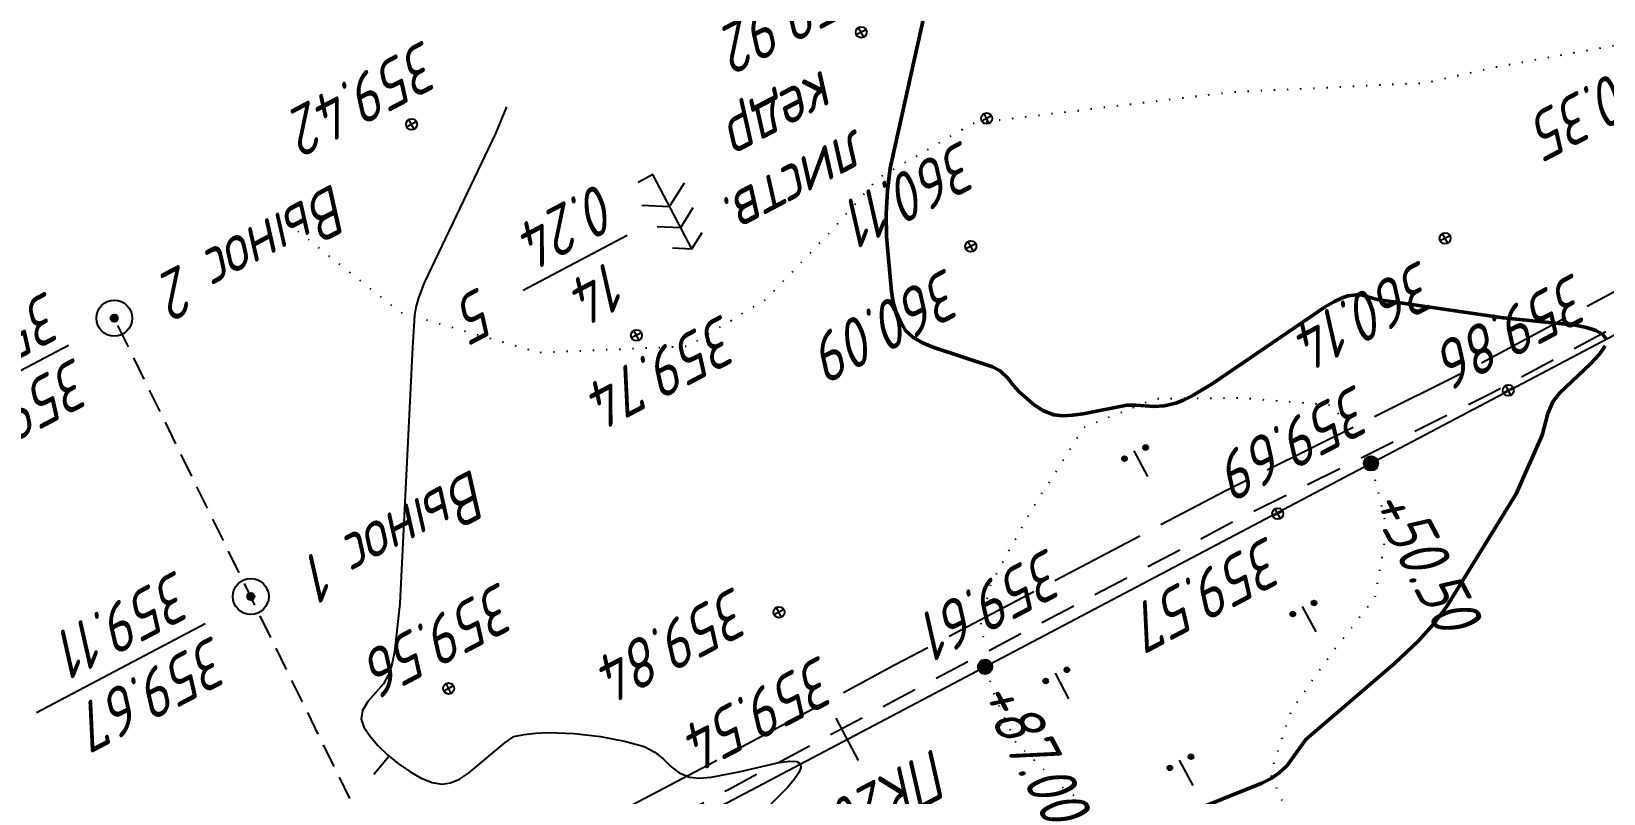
# Model space of a CAD drawing. Extents: x 1516777 to 1518423, y 2190420 to 2191479.
# Drawn here: x 1517845.5 to 1517976.9, y 2190901.5 to 2190965.1 of the extents above; entities that cross this region are included whole.
import ezdxf
from ezdxf.enums import TextEntityAlignment as Align

# ---------------------------------------------------------------- set-up
doc = ezdxf.new("R2010")
doc.units = 0
for name, pattern in [('ИИDash_30_20', [5, 3, -2]), ('ИИDash_80_20', [10, 8, -2]), ('ИИDot', [1, 0, -1]), ('ИИHidden', [3, 2, -1])]:
    doc.linetypes.add(name, pattern=pattern)
for name, color, linetype, lineweight in [('ИИ_ГЕОПУНКТ_025', 7, 'Continuous', 25), ('ИИ_ДОРОГА_025', 7, 'Continuous', 25), ('ИИ_КОНТУР_025', 7, 'ИИDot', 25), ('ИИ_ОТМЕТКА_025', 7, 'Continuous', 25), ('ИИ_ПИКЕТАЖ_025', 7, 'Continuous', 25), ('ИИ_РАЗМЕР_025', 7, 'Continuous', 25), ('ИИ_РЕЛЬЕФ_025', 34, 'Continuous', 25), ('ИИ_РЕЛЬЕФ_050', 34, 'Continuous', 50), ('ИИ_ТРАССА_ТРУБ_025', 7, 'Continuous', 25), ('ИИ_УГОДЬЯ_025', 7, 'Continuous', 25)]:
    doc.layers.add(name, color=color, linetype=linetype, lineweight=lineweight)
doc.styles.add('VNIPISIMPLEXCUR', font='simplex.shx', dxfattribs={"width": 0.8, "oblique": 15})
doc.dimstyles.new('ИИ-2000-м-dm$2', dxfattribs={"dimscale": 2, "dimtxt": 2.5, "dimasz": 2.5, "dimexe": 1.25, "dimexo": 0, "dimgap": 1, "dimtad": 2, "dimtoh": 1, "dimzin": 1, "dimdsep": 46, "dimtxsty": 'VNIPISIMPLEXCUR', "dimcen": 2.5, "dimaunit": 1, "dimazin": 0, "dimtfac": 1, "dimtmove": 1, "dimatfit": 2, "dimfxl": 1, "dimarcsym": 0})

# ---------------------------------------------------------------- blocks, each defined once
blk = doc.blocks.new('ИИ05407')
at = {"linetype": 'Continuous', "lineweight": 25}
h = blk.add_hatch(color=0, dxfattribs=at)
edge = h.paths.add_edge_path()
edge.add_arc((-0.5, 0.1), 0.1, 0, 360)
h = blk.add_hatch(color=0, dxfattribs=at)
edge = h.paths.add_edge_path()
edge.add_arc((0.5, 0.1), 0.1, 0, 360)
at = {"color": 0, "linetype": 'Continuous', "lineweight": 25}
blk.add_lwpolyline([(0, 0), (0, 1.2)], dxfattribs=at)
for centre in [(-0.5, 0.1), (0.5, 0.1)]:
    blk.add_circle(centre, 0.1, dxfattribs=at)
blk = doc.blocks.new('PICKET')
at = {"color": 0, "linetype": 'Continuous', "lineweight": 25}
for p, q in [((-0.23, 0), (0.23, 0)), ((0, 0.23), (0, -0.23))]:
    blk.add_line(p, q, dxfattribs=at)
blk.add_circle((0, 0), 0.23, dxfattribs=at)
at = {"color": 0, "linetype": 'Continuous', "style": 'VNIPISIMPLEXCUR', "oblique": 15, "width": 0.8}
blk.add_attdef('OTMETKA', (1.25, 0.3), '', height=2, dxfattribs=at)
at = {"color": 8, "linetype": 'Continuous', "style": 'VNIPISIMPLEXCUR', "oblique": 15, "width": 0.8, "flags": 1}
blk.add_attdef('NOMER', (1.25, -2.7), '', height=2, dxfattribs=at)
blk = doc.blocks.new('ИИ053672А')
at = {"color": 0, "linetype": 'Continuous'}
for points in [[(0.7, 3.096), (0, 3.5), (-0.7, 3.096)], [(0, 3.5), (0, 0), (0.7, 0)], [(0.85, 2.009), (0, 2.5), (-0.85, 2.009)], [(1, 0.923), (0, 1.5), (-1, 0.923)]]:
    blk.add_lwpolyline(points, dxfattribs=at)
at = {"color": 0, "linetype": 'Continuous', "style": 'VNIPISIMPLEXCUR', "oblique": 15, "width": 0.8}
blk.add_attdef('RACE1', text='', height=2, dxfattribs=at).set_placement((-2, 2.25), align=Align.RIGHT)
blk.add_attdef('HEIGHT', (2, 2.25), '', height=2, dxfattribs=at)
blk.add_attdef('DISTANCE', text='', height=2, dxfattribs=at).set_placement((8.5, 1.75), align=Align.MIDDLE_LEFT)
blk.add_attdef('RACE2', text='', height=2, dxfattribs=at).set_placement((-2, 1.25), align=Align.TOP_RIGHT)
blk.add_attdef('THICKNESS', text='', height=2, dxfattribs=at).set_placement((2, 1.25), align=Align.TOP_LEFT)
blk = doc.blocks.new('ИИ050052Р')
at = {"linetype": 'Continuous', "lineweight": 25}
h = blk.add_hatch(color=0, dxfattribs=at)
edge = h.paths.add_edge_path()
edge.add_arc((0, 0), 0.15, 0, 360)
at = {"color": 0, "linetype": 'Continuous', "lineweight": 25}
for radius in [0.75, 0.15]:
    blk.add_circle((0, 0), radius, dxfattribs=at)
at = {"color": 0, "linetype": 'Continuous', "style": 'VNIPISIMPLEXCUR', "oblique": 15, "width": 0.8}
for tag, p in [('CENTRE', (1.45, 0.7)), ('HEIGHT', (1.45, -2.7))]:
    blk.add_attdef(tag, p, '', height=2, dxfattribs=at)
for tag, p in [('NUMBER', (-2, -1)), ('STATIONING', (-2, -4.4)), ('ALPHA', (-2, -7.8))]:
    blk.add_attdef(tag, text='', height=2, dxfattribs=at).set_placement(p, align=Align.RIGHT)
at = {"color": 253, "linetype": 'Continuous', "style": 'VNIPISIMPLEXCUR', "oblique": 15, "width": 0.8, "flags": 1}
blk.add_attdef('NOTE', text='', height=1.6, dxfattribs=at).set_placement((-2, -10.8), align=Align.RIGHT)
blk = doc.blocks.new('ИИ15001')
at = {"color": 0, "linetype": 'Continuous', "lineweight": 25}
blk.add_lwpolyline([(0, 1), (0, -1)], dxfattribs=at)
at = {"color": 0, "linetype": 'Continuous', "lineweight": 25, "style": 'VNIPISIMPLEXCUR', "oblique": 15, "width": 0.8}
blk.add_attdef('STATIONING', text='', height=2, dxfattribs=at).set_placement((0, 2), align=Align.CENTER)
at = {"color": 7, "linetype": 'Continuous', "lineweight": 25, "style": 'VNIPISIMPLEXCUR', "oblique": 15, "width": 0.8}
blk.add_attdef('HEIGHT', text='', height=2, dxfattribs=at).set_placement((0, -2), align=Align.TOP_CENTER)
blk = doc.blocks.new('ИИ15002')
at = {"linetype": 'Continuous', "lineweight": 25}
h = blk.add_hatch(color=0, dxfattribs=at)
edge = h.paths.add_edge_path()
edge.add_arc((0, 0), 0.3, 0, 360)
at = {"color": 0, "linetype": 'Continuous', "lineweight": 25}
blk.add_circle((0, 0), 0.3, dxfattribs=at)
at = {"color": 0, "linetype": 'Continuous', "style": 'VNIPISIMPLEXCUR', "oblique": 15, "width": 0.8}
blk.add_attdef('STATIONING', (1, 1.3), '', height=2, rotation=90, dxfattribs=at)
at = {"color": 7, "linetype": 'Continuous', "style": 'VNIPISIMPLEXCUR', "oblique": 15, "width": 0.8}
blk.add_attdef('HEIGHT', text='', height=2, dxfattribs=at).set_placement((0, -1.3), align=Align.TOP_CENTER)
blk = doc.blocks.new('ИИ053296')
at = {"color": 0, "linetype": 'Continuous', "lineweight": 25}
blk.add_lwpolyline([(0, 0), (1, 0)], dxfattribs=at)
blk = doc.blocks.new('*D37')
at = {"layer": 'Defpoints', "color": 0, "transparency": 16777216}
for p in [(1516997.99, 2191462.82), (1518374.71, 2191103.61), (1517445.63, 2190623.9), (1517459.23, 2190587.38), (1517312.46, 2190543.97)]:
    blk.add_point(p, dxfattribs=at)
at = {"layer": 'ИИ_РАЗМЕР_025', "color": 0, "lineweight": -2, "transparency": 16777216}
for p, q in [((1517451.91, 2190631.64), (1517459.4, 2190635.59)), ((1517448.2, 2190623.46), (1517451.91, 2190631.64))]:
    blk.add_line(p, q, dxfattribs=at)
blk.add_arc((1517445.24, 2190613.92), 9.98, 50.8939, 94.6714, dxfattribs=at)
at = {"layer": 'ИИ_РАЗМЕР_025', "color": 0, "transparency": 16777216}
for points in [[(1517444.62, 2190623.24), (1517444.24, 2190624.52), (1517440.59, 2190622.76)], [(1517452.06, 2190622.09), (1517451.02, 2190621.25), (1517454.08, 2190618.58)]]:
    blk.add_solid(points, dxfattribs=at)
at = {"layer": 'ИИ_РАЗМЕР_025', "color": 0, "transparency": 16777216, "insert": (1517457.5, 2190631.19), "char_height": 4, "attachment_point": 5, "rotation": 207.7821, "style": 'VNIPISIMPLEXCUR'}
blk.add_mtext('90%%d', dxfattribs=at)
blk = doc.blocks.new('*D38')
at = {"layer": 'Defpoints', "color": 0, "transparency": 16777216}
for p in [(1518374.71, 2191103.61), (1517383.3, 2190581.34), (1517389.76, 2190577.24), (1517312.46, 2190543.97), (1517433.62, 2190485.82)]:
    blk.add_point(p, dxfattribs=at)
at = {"layer": 'ИИ_РАЗМЕР_025', "color": 0, "lineweight": -2, "transparency": 16777216}
for p, q in [((1517396.55, 2190576.56), (1517404.05, 2190580.5)), ((1517390.59, 2190579.05), (1517396.55, 2190576.56))]:
    blk.add_line(p, q, dxfattribs=at)
blk.add_arc((1517383.32, 2190581.3), 7.61, 328.2344, 357.3275, dxfattribs=at)
at = {"layer": 'ИИ_РАЗМЕР_025', "color": 0, "transparency": 16777216}
for points in [[(1517390.28, 2190580.8), (1517391.58, 2190581.09), (1517390.06, 2190584.85)], [(1517390.25, 2190576.81), (1517389.34, 2190577.78), (1517386.87, 2190574.56)]]:
    blk.add_solid(points, dxfattribs=at)
at = {"layer": 'ИИ_РАЗМЕР_025', "color": 0, "transparency": 16777216, "insert": (1517402.14, 2190576.11), "char_height": 4, "attachment_point": 5, "rotation": 207.7821, "style": 'VNIPISIMPLEXCUR'}
blk.add_mtext('90%%d', dxfattribs=at)
blk = doc.blocks.new('*D39')
at = {"layer": 'Defpoints', "color": 0, "transparency": 16777216}
for p in [(1518374.71, 2191103.61), (1517346.49, 2190565.29), (1517354.45, 2190558.5), (1517312.46, 2190543.97), (1517398.19, 2190467.15)]:
    blk.add_point(p, dxfattribs=at)
at = {"layer": 'ИИ_РАЗМЕР_025', "color": 0, "lineweight": -2, "transparency": 16777216}
blk.add_arc((1517347.89, 2190562.63), 7.75, 327.6817, 357.8802, dxfattribs=at)
at = {"layer": 'ИИ_РАЗМЕР_025', "color": 0, "transparency": 16777216}
for points in [[(1517354.99, 2190562.2), (1517356.29, 2190562.5), (1517354.75, 2190566.25)], [(1517354.89, 2190558), (1517353.99, 2190558.98), (1517351.5, 2190555.78)]]:
    blk.add_solid(points, dxfattribs=at)
at = {"layer": 'ИИ_РАЗМЕР_025', "color": 0, "transparency": 16777216, "insert": (1517360.55, 2190560.37), "char_height": 4, "attachment_point": 5, "rotation": 207.7821, "style": 'VNIPISIMPLEXCUR'}
blk.add_mtext('90%%d', dxfattribs=at)
blk = doc.blocks.new('*D40')
at = {"layer": 'Defpoints', "color": 0, "transparency": 16777216}
for p in [(1518374.71, 2191103.61), (1517312.46, 2190543.97), (1517312.46, 2190543.97), (1517316.73, 2190536.61), (1517283.12, 2190423.93)]:
    blk.add_point(p, dxfattribs=at)
at = {"layer": 'ИИ_РАЗМЕР_025', "color": 0, "lineweight": -2, "transparency": 16777216}
for p, q in [((1517319.17, 2190538.73), (1517325.54, 2190526.65)), ((1517325.54, 2190526.65), (1517340.04, 2190534.3))]:
    blk.add_line(p, q, dxfattribs=at)
blk.add_arc((1517312.46, 2190543.97), 8.51, 283.4479, 0.5992, dxfattribs=at)
at = {"layer": 'ИИ_РАЗМЕР_025', "color": 0, "transparency": 16777216}
for points in [[(1517320.32, 2190543.89), (1517321.62, 2190544.22), (1517319.99, 2190547.94)], [(1517314.44, 2190535.03), (1517314.44, 2190536.36), (1517310.44, 2190535.7)]]:
    blk.add_solid(points, dxfattribs=at)
at = {"layer": 'ИИ_РАЗМЕР_025', "color": 0, "transparency": 16777216, "insert": (1517334.81, 2190527.72), "char_height": 4, "attachment_point": 5, "rotation": 207.7821, "style": 'VNIPISIMPLEXCUR'}
blk.add_mtext("131°31'", dxfattribs=at)

msp = doc.modelspace()

# ---------------------------------------------------------------- linework, layer by layer
at = {"layer": 'ИИ_ГЕОПУНКТ_025'}
for points in [[(1517895.296, 2190948.042), (1517886.611, 2190943.467)], [(1517860.048, 2190915.631), (1517845.967, 2190908.213)]]:
    msp.add_lwpolyline(points, dxfattribs=at)
at = {"layer": 'ИИ_ГЕОПУНКТ_025', "elevation": -0.28}
msp.add_lwpolyline([(1517848.648, 2190938.871), (1517834.567, 2190931.453)], dxfattribs=at)
at = {"layer": 'ИИ_ДОРОГА_025', "linetype": 'ИИDash_80_20', "flags": 128}
msp.add_lwpolyline([(1517639.369, 2190764.985), (1517644.163, 2190767.511), (1517649.587, 2190770.433), (1517656.941, 2190774.176), (1517664.58, 2190777.988), (1517674.98, 2190783.801), (1517684.176, 2190788.73), (1517697.522, 2190795.721), (1517711.331, 2190802.988), (1517728.343, 2190812.139), (1517741.528, 2190818.933), (1517752.694, 2190824.662), (1517767.408, 2190832.187), (1517779.051, 2190839.002), (1517789.992, 2190844.614), (1517803.344, 2190851.798), (1517817.037, 2190858.666), (1517831.335, 2190866.257), (1517856.639, 2190879.219), (1517876.395, 2190889.646), (1517887.535, 2190896.202), (1517902.544, 2190904.108), (1517917.684, 2190912.222), (1517927.845, 2190917.574), (1517945.302, 2190926.771), (1517966.397, 2190937.261), (1517985.624, 2190947.597), (1517994.283, 2190952.109), (1517997.892, 2190953.931), (1517999.646, 2190954.898), (1518008.078, 2190959.486), (1518018.798, 2190964.763), (1518035.591, 2190973.732), (1518049.699, 2190980.715), (1518052.887, 2190982.394), (1518056.523, 2190984.447), (1518059.909, 2190986.253), (1518063.365, 2190988.218), (1518066.641, 2190989.98), (1518070.852, 2190992.4), (1518075.312, 2190994.9), (1518079.062, 2190996.976), (1518085.686, 2191000.694), (1518088.55, 2191002.15), (1518088.8, 2191002.286), (1518093.557, 2191004.864), (1518097.985, 2191006.821), (1518101.354, 2191008.343), (1518106.023, 2191010.682), (1518110.908, 2191013.255), (1518115.302, 2191015.691), (1518119.014, 2191017.81), (1518124.07, 2191020.361), (1518129.024, 2191022.884), (1518134.936, 2191025.848), (1518143.333, 2191030.331), (1518151.611, 2191034.633), (1518159.438, 2191038.702), (1518165.776, 2191042.116), (1518173.176, 2191046.013), (1518181.88, 2191050.598), (1518188.366, 2191053.89), (1518194.298, 2191057.098), (1518199.687, 2191059.969), (1518204.693, 2191063.958), (1518207.049, 2191065.908), (1518208.568, 2191067.21), (1518210.998, 2191068.534), (1518214.159, 2191069.77), (1518217.421, 2191071.264), (1518221.975, 2191072.988), (1518225.595, 2191074.106), (1518229.415, 2191076.383), (1518233.842, 2191078.152), (1518241.544, 2191082.418), (1518247.909, 2191085.467), (1518251.779, 2191087.439), (1518254.542, 2191088.928), (1518257.464, 2191090.399), (1518262.491, 2191092.946), (1518271.712, 2191097.938), (1518281.797, 2191103.15), (1518287.664, 2191106.153), (1518293.094, 2191109.137), (1518297.579, 2191111.378), (1518301.112, 2191113.243), (1518303.993, 2191115.094), (1518307.633, 2191116.741), (1518313.541, 2191119.924), (1518316.327, 2191121.327), (1518319.607, 2191122.88)], dxfattribs=at)
at = {"layer": 'ИИ_ДОРОГА_025', "linetype": 'ИИDash_30_20', "flags": 128}
msp.add_lwpolyline([(1517642.706, 2190763.804), (1517645.386, 2190765.216), (1517650.794, 2190768.13), (1517658.111, 2190771.855), (1517665.795, 2190775.689), (1517676.229, 2190781.52), (1517685.394, 2190786.433), (1517698.73, 2190793.419), (1517712.552, 2190800.693), (1517729.555, 2190809.838), (1517742.717, 2190816.621), (1517753.879, 2190822.348), (1517768.657, 2190829.906), (1517780.302, 2190836.721), (1517791.201, 2190842.312), (1517804.543, 2190849.49), (1517818.23, 2190856.356), (1517832.537, 2190863.952), (1517857.839, 2190876.912), (1517877.662, 2190887.375), (1517888.801, 2190893.93), (1517903.764, 2190901.812), (1517918.904, 2190909.926), (1517929.057, 2190915.273), (1517946.487, 2190924.457), (1517967.591, 2190934.952), (1517986.84, 2190945.299), (1517995.469, 2190949.795), (1517999.106, 2190951.632), (1518000.895, 2190952.617), (1518009.274, 2190957.177), (1518019.985, 2190962.449), (1518036.78, 2190971.419), (1518050.881, 2190978.399), (1518054.132, 2190980.112), (1518057.774, 2190982.167), (1518061.163, 2190983.976), (1518064.623, 2190985.943), (1518067.905, 2190987.707), (1518072.135, 2190990.139), (1518076.577, 2190992.628), (1518080.328, 2190994.705), (1518086.912, 2190998.401), (1518089.759, 2190999.848), (1518090.039, 2191000), (1518094.704, 2191002.528), (1518099.046, 2191004.447), (1518102.472, 2191005.995), (1518107.211, 2191008.369), (1518112.144, 2191010.967), (1518116.577, 2191013.425), (1518120.245, 2191015.519), (1518125.246, 2191018.042), (1518130.196, 2191020.564), (1518136.131, 2191023.539), (1518144.545, 2191028.03), (1518152.81, 2191032.326), (1518160.654, 2191036.403), (1518166.999, 2191039.821), (1518174.388, 2191043.713), (1518183.074, 2191048.289), (1518189.573, 2191051.587), (1518195.528, 2191054.807), (1518201.121, 2191057.787), (1518206.332, 2191061.939), (1518208.723, 2191063.919), (1518210.052, 2191065.057), (1518212.098, 2191066.172), (1518215.175, 2191067.375), (1518218.423, 2191068.863), (1518222.82, 2191070.527), (1518226.66, 2191071.713), (1518230.57, 2191074.044), (1518234.959, 2191075.798), (1518242.737, 2191080.106), (1518249.061, 2191083.136), (1518252.986, 2191085.136), (1518255.743, 2191086.622), (1518258.637, 2191088.078), (1518263.698, 2191090.643), (1518272.928, 2191095.64), (1518282.987, 2191100.838), (1518288.882, 2191103.856), (1518294.302, 2191106.834), (1518298.768, 2191109.066), (1518302.423, 2191110.996), (1518305.238, 2191112.804), (1518308.787, 2191114.409), (1518314.742, 2191117.618), (1518317.468, 2191118.991), (1518320.446, 2191120.4)], dxfattribs=at)
at = {"layer": 'ИИ_КОНТУР_025', "flags": 128}
for points in [[(1517867.006, 2190949.2), (1517867.505, 2190948.642), (1517876.31, 2190941.654), (1517887.965, 2190938.29), (1517900.396, 2190938.808), (1517906.87, 2190942.69), (1517912.309, 2190948.383), (1517916.193, 2190952.782), (1517924.222, 2190957.44), (1517945.717, 2190960.028), (1517962.033, 2190960.805), (1517967.731, 2190962.099), (1517977.923, 2190963.949), (1517988.282, 2190964.467), (1517993.461, 2190963.432), (1517996.051, 2190960.326), (1517996.31, 2190956.703), (1517998.101, 2190954.046)], [(1517925.053, 2190914.51), (1517924.859, 2190915.741), (1517925.732, 2190919.084), (1517929.106, 2190925.179), (1517933.438, 2190932.014), (1517939.385, 2190934.443), (1517946.537, 2190934.495), (1517954.103, 2190933.913), (1517956.649, 2190930.884)], [(1517957.246, 2190929.807), (1517958.758, 2190923.591), (1517957.74, 2190917.776), (1517954.103, 2190913.124), (1517950.756, 2190908.326), (1517949.011, 2190903.092), (1517951.629, 2190897.132), (1517954.099, 2190895.047), (1517959.336, 2190893.012), (1517963.41, 2190892.14), (1517966.902, 2190889.087), (1517967.338, 2190884.434), (1517964.865, 2190881.818), (1517958.318, 2190879.491), (1517950.025, 2190881.672), (1517945.806, 2190885.016), (1517941.295, 2190887.197), (1517938.24, 2190889.232), (1517937.367, 2190891.558), (1517937.658, 2190893.012), (1517938.531, 2190894.902), (1517938.24, 2190896.21), (1517937.371, 2190897.859), (1517933.588, 2190900.621), (1517931.552, 2190902.075), (1517927.769, 2190905.709), (1517925.732, 2190910.216), (1517925.478, 2190911.825)]]:
    msp.add_lwpolyline(points, dxfattribs=at)
at = {"layer": 'ИИ_РЕЛЬЕФ_025', "elevation": 359.5}
msp.add_lwpolyline([(1517885.214, 2190958.793), (1517884.294, 2190956.552), (1517878.356, 2190944.09), (1517877.862, 2190942.842), (1517877.655, 2190942.071), (1517877.549, 2190941.375), (1517877.382, 2190938.727), (1517876.325, 2190917.325), (1517875.856, 2190913.305), (1517875.672, 2190912.355), (1517875.41, 2190911.47), (1517874.937, 2190910.633), (1517873.637, 2190909.133), (1517873.197, 2190908.407), (1517873.07, 2190907.658), (1517873.313, 2190907.007), (1517873.794, 2190906.269), (1517874.467, 2190905.485), (1517875.282, 2190904.698), (1517876.192, 2190903.953), (1517877.148, 2190903.29), (1517878.102, 2190902.754), (1517879.006, 2190902.387), (1517879.811, 2190902.232), (1517880.555, 2190902.348), (1517881.301, 2190902.673), (1517882.048, 2190903.158), (1517885.072, 2190905.694), (1517885.841, 2190906.226), (1517886.709, 2190906.4), (1517887.671, 2190906.507), (1517888.701, 2190906.551), (1517890.882, 2190906.476), (1517893.068, 2190906.225), (1517895.079, 2190905.844), (1517896.732, 2190905.382), (1517897.623, 2190904.927), (1517898.326, 2190904.338), (1517898.961, 2190903.72), (1517899.648, 2190903.179), (1517900.507, 2190902.819), (1517901.318, 2190902.744), (1517902.316, 2190902.821), (1517904.63, 2190903.269), (1517907.996, 2190904.045), (1517908.849, 2190904.165), (1517909.466, 2190904.145), (1517909.789, 2190903.944), (1517909.81, 2190903.616), (1517909.621, 2190903.173), (1517909.249, 2190902.632), (1517908.722, 2190902.007), (1517907.311, 2190900.565)], dxfattribs=at)
at = {"layer": 'ИИ_РЕЛЬЕФ_050', "elevation": 360}
for points in [[(1517921.857, 2190974.336), (1517917.264, 2190953.673), (1517917.04, 2190951.8), (1517916.935, 2190949.854), (1517916.96, 2190947.974), (1517917.372, 2190943.375), (1517917.518, 2190942.476), (1517917.774, 2190941.639), (1517918.137, 2190940.867), (1517918.547, 2190940.128), (1517919.165, 2190939.574), (1517919.976, 2190939.1), (1517920.924, 2190938.69), (1517925.823, 2190937.077), (1517926.453, 2190936.738), (1517927.103, 2190936.147), (1517927.531, 2190935.568), (1517928.039, 2190935.005), (1517929.333, 2190933.899), (1517930.089, 2190933.411), (1517930.944, 2190933.09), (1517931.682, 2190933.006), (1517932.502, 2190933.044), (1517933.382, 2190933.17), (1517937.053, 2190933.898), (1517937.827, 2190933.878), (1517939.317, 2190933.761), (1517940.15, 2190933.818), (1517941.123, 2190934.053), (1517941.76, 2190934.307), (1517942.488, 2190934.67), (1517944.165, 2190935.664), (1517953.595, 2190942.084), (1517954.326, 2190942.502), (1517954.967, 2190942.818), (1517955.505, 2190943.019), (1517956.516, 2190943.119), (1517957.964, 2190942.705), (1517968.477, 2190941.17), (1517974.487, 2190940.554), (1517975.442, 2190940.361), (1517976.218, 2190940.119), (1517976.774, 2190939.815), (1517977.07, 2190939.437)], [(1517977.007, 2190938.844), (1517976.532, 2190938.133), (1517975.777, 2190937.342), (1517973.169, 2190934.889), (1517972.629, 2190934.175), (1517972.21, 2190933.199), (1517971.74, 2190931.372), (1517969.552, 2190926.474), (1517963.736, 2190917.036), (1517962.648, 2190915.597), (1517961.375, 2190914.171), (1517959.431, 2190912.335), (1517952, 2190905.982), (1517950.444, 2190903.815), (1517949.774, 2190903.177), (1517949.09, 2190902.729), (1517948.304, 2190902.339), (1517938.54, 2190898.409)]]:
    msp.add_lwpolyline(points, dxfattribs=at)
at = {"layer": 'ИИ_ТРАССА_ТРУБ_025', "color": 4}
msp.add_lwpolyline([(1518356.054, 2191139.03), (1518326.78, 2191123.61), (1518126.36, 2191018.02), (1517878.75, 2190887.57), (1517637.12, 2190760.28), (1517400.06, 2190635.39), (1517285.1, 2190853.45), (1517160.06, 2191090.88), (1517083.07, 2191237.03), (1516971.455, 2191448.836)], dxfattribs=at)
at = {"layer": 'ИИ_ТРАССА_ТРУБ_025', "color": 4, "linetype": 'ИИHidden', "elevation": 359.39, "flags": 128}
msp.add_lwpolyline([(1517878.75, 2190887.57), (1517863.86, 2190917.91), (1517852.46, 2190941.15)], dxfattribs=at)

# ---------------------------------------------------------------- block references
at = {"layer": 'ИИ_ГЕОПУНКТ_025'}
ref = msp.add_blockref('ИИ050052Р', (1517852.46, 2190941.15, 358.83), dxfattribs=dict(at, xscale=2, yscale=2, zscale=2, rotation=207.7819444444445))
ref.add_attrib('NUMBER', 'Вынос 2', dxfattribs={"layer": '0', "color": 0, "linetype": 'Continuous', "height": 4, "rotation": 207.78194, "style": 'VNIPISIMPLEXCUR', "oblique": 15, "width": 0.8}).set_placement((1517856.078, 2190944.697), align=Align.RIGHT)
ref.add_attrib('CENTRE', '359.13', (1517849.296, 2190937.979), dxfattribs={"layer": '0', "color": 0, "linetype": 'Continuous', "height": 4, "rotation": 207.78194, "style": 'VNIPISIMPLEXCUR', "oblique": 15, "width": 0.8})
ref.add_attrib('HEIGHT', '358.83', (1517846.933, 2190943.529), dxfattribs={"layer": '0', "color": 0, "linetype": 'Continuous', "height": 4, "rotation": 207.78194, "style": 'VNIPISIMPLEXCUR', "oblique": 15, "width": 0.8})
ref = msp.add_blockref('ИИ050052Р', (1517863.86, 2190917.91, 359.11), dxfattribs=dict(at, xscale=2, yscale=2, zscale=2, rotation=207.7819444444445))
ref.add_attrib('NUMBER', 'Вынос 1', dxfattribs={"layer": '0', "color": 0, "linetype": 'Continuous', "height": 4, "rotation": 207.78194, "style": 'VNIPISIMPLEXCUR', "oblique": 15, "width": 0.8}).set_placement((1517868.25, 2190921.15), align=Align.RIGHT)
ref.add_attrib('CENTRE', '359.67', (1517860.824, 2190914.764), dxfattribs={"layer": '0', "color": 0, "linetype": 'Continuous', "height": 4, "rotation": 207.78194, "style": 'VNIPISIMPLEXCUR', "oblique": 15, "width": 0.8})
ref.add_attrib('HEIGHT', '359.11', (1517857.755, 2190920.226), dxfattribs={"layer": '0', "color": 0, "linetype": 'Continuous', "height": 4, "rotation": 207.78194, "style": 'VNIPISIMPLEXCUR', "oblique": 15, "width": 0.8})
at = {"layer": 'ИИ_ОТМЕТКА_025'}
ref = msp.add_blockref('PICKET', (1517914.85, 2190965.02, 359.92), dxfattribs=dict(at, xscale=2, yscale=2, zscale=2, rotation=207.7819444444445))
ref.add_attrib('OTMETKA', '359.92', (1517914.452, 2190971.363, 359.92), dxfattribs={"layer": '0', "color": 0, "linetype": 'Continuous', "height": 4, "rotation": 207.78194, "style": 'VNIPISIMPLEXCUR', "oblique": 15, "width": 0.8})
at = {"layer": 'ИИ_ОТМЕТКА_025', "xscale": 2, "yscale": 2, "zscale": 2, "rotation": 207.7819444444445}
for p, values in [((1517983.945, 2190965.736, 360.35), {'OTMETKA': '360.35'}), ((1517925.337, 2190957.819, 360.11), {'OTMETKA': '360.11'}), ((1517924.009, 2190947.147, 360.09), {'OTMETKA': '360.09'}), ((1517963.63, 2190947.82, 360.14), {'OTMETKA': '360.14'})]:
    msp.add_blockref('PICKET', p, dxfattribs=at).add_auto_attribs(values)
at = {"layer": 'ИИ_ОТМЕТКА_025'}
ref = msp.add_blockref('PICKET', (1517877.29, 2190957.33, 359.42), dxfattribs=dict(at, xscale=2, yscale=2, zscale=2, rotation=207.7819444444445))
ref.add_attrib('OTMETKA', '359.42', (1517878.434, 2190964.477, 359.42), dxfattribs={"layer": '0', "color": 0, "linetype": 'Continuous', "height": 4, "rotation": 207.78194, "style": 'VNIPISIMPLEXCUR', "oblique": 15, "width": 0.8})
ref = msp.add_blockref('PICKET', (1517968.9, 2190935.12, 359.86), dxfattribs=dict(at, xscale=2, yscale=2, zscale=2, rotation=207.7819444444445))
ref.add_attrib('OTMETKA', '359.86', (1517974.488, 2190945.05, -353.54), dxfattribs={"layer": '0', "color": 0, "linetype": 'Continuous', "height": 4, "rotation": 207.78194, "style": 'VNIPISIMPLEXCUR', "oblique": 15, "width": 0.8})
ref = msp.add_blockref('PICKET', (1517896.08, 2190939.71, 359.74), dxfattribs=dict(at, xscale=2, yscale=2, zscale=2, rotation=207.7819444444445))
ref.add_attrib('OTMETKA', '359.74', (1517903.37, 2190941.595, 359.74), dxfattribs={"layer": '0', "color": 0, "linetype": 'Continuous', "height": 4, "rotation": 207.78194, "style": 'VNIPISIMPLEXCUR', "oblique": 15, "width": 0.8})
ref = msp.add_blockref('PICKET', (1517949.65, 2190924.83, 359.57), dxfattribs=dict(at, xscale=2, yscale=2, zscale=2, rotation=207.7819444444445))
ref.add_attrib('OTMETKA', '359.57', (1517948.919, 2190923.08, -353.83), dxfattribs={"layer": '0', "color": 0, "linetype": 'Continuous', "height": 4, "rotation": 207.78194, "style": 'VNIPISIMPLEXCUR', "oblique": 15, "width": 0.8})
ref = msp.add_blockref('PICKET', (1517880.39, 2190910.23, 359.56), dxfattribs=dict(at, xscale=2, yscale=2, zscale=2, rotation=207.7819444444445))
ref.add_attrib('OTMETKA', '359.56', (1517884.792, 2190919.245, 359.56), dxfattribs={"layer": '0', "color": 0, "linetype": 'Continuous', "height": 4, "rotation": 207.78194, "style": 'VNIPISIMPLEXCUR', "oblique": 15, "width": 0.8})
ref = msp.add_blockref('PICKET', (1517907.98, 2190916.6, 359.84), dxfattribs=dict(at, xscale=2, yscale=2, zscale=2, rotation=207.7819444444445))
ref.add_attrib('OTMETKA', '359.84', (1517904.362, 2190918.857, 359.84), dxfattribs={"layer": '0', "color": 0, "linetype": 'Continuous', "height": 4, "rotation": 207.78194, "style": 'VNIPISIMPLEXCUR', "oblique": 15, "width": 0.8})
at = {"layer": 'ИИ_ПИКЕТАЖ_025', "color": 4}
ref = msp.add_blockref('ИИ15002', (1517957.436, 2190929.025, 359.69), dxfattribs=dict(at, xscale=2, yscale=2, zscale=2, rotation=297.7797222222222))
ref.add_attrib('STATIONING', '+50.50', (1517957.166, 2190925.793, 359.69), dxfattribs={"layer": '0', "color": 0, "linetype": 'Continuous', "height": 4, "rotation": 297.77972, "style": 'VNIPISIMPLEXCUR', "oblique": 15, "width": 0.8})
ref.add_attrib('HEIGHT', '359.69', dxfattribs={"layer": '0', "color": 7, "linetype": 'Continuous', "height": 4, "rotation": 207.78194, "style": 'VNIPISIMPLEXCUR', "oblique": 15, "width": 0.8}).set_placement((1517952.362, 2190929.151), align=Align.TOP_CENTER)
ref = msp.add_blockref('ИИ15002', (1517925.2, 2190912.041, 359.61), dxfattribs=dict(at, xscale=2, yscale=2, zscale=2, rotation=297.7797222222222))
ref.add_attrib('STATIONING', '+87.00', (1517924.475, 2190909.799, 359.61), dxfattribs={"layer": '0', "color": 0, "linetype": 'Continuous', "height": 4, "rotation": 297.77972, "style": 'VNIPISIMPLEXCUR', "oblique": 15, "width": 0.8})
ref.add_attrib('HEIGHT', '359.61', dxfattribs={"layer": '0', "color": 7, "linetype": 'Continuous', "height": 4, "rotation": 207.78194, "style": 'VNIPISIMPLEXCUR', "oblique": 15, "width": 0.8}).set_placement((1517927.001, 2190915.681, -0.08), align=Align.TOP_CENTER)
ref = msp.add_blockref('ИИ15001', (1517913.69, 2190905.977, 359.54), dxfattribs=dict(at, xscale=2, yscale=2, zscale=2, rotation=207.7819))
ref.add_attrib('STATIONING', 'ПК205', dxfattribs={"layer": '0', "color": 0, "linetype": 'Continuous', "lineweight": 25, "height": 4, "rotation": 207.7819, "style": 'VNIPISIMPLEXCUR', "oblique": 15, "width": 0.8}).set_placement((1517915.554, 2190902.439), align=Align.CENTER)
ref.add_attrib('HEIGHT', '359.54', dxfattribs={"layer": '0', "color": 7, "linetype": 'Continuous', "lineweight": 25, "height": 4, "rotation": 207.78194, "style": 'VNIPISIMPLEXCUR', "oblique": 15, "width": 0.8}).set_placement((1517907.583, 2190906.517), align=Align.TOP_CENTER)
at = {"layer": 'ИИ_РЕЛЬЕФ_025', "xscale": 2, "yscale": 2, "zscale": 2, "rotation": 230.6510729659345}
msp.add_blockref('ИИ053296', (1517875.411, 2190904.592, 359.5), dxfattribs=at)
at = {"layer": 'ИИ_УГОДЬЯ_025'}
ref = msp.add_blockref('ИИ053672А', (1517897.449, 2190953.139), dxfattribs=dict(at, xscale=2, yscale=2, zscale=2, rotation=207.7819444444445))
ref.add_attrib('RACE1', 'листв.', dxfattribs={"layer": '0', "color": 0, "linetype": 'Continuous', "height": 4, "rotation": 207.78194, "style": 'VNIPISIMPLEXCUR', "oblique": 15, "width": 0.8}).set_placement((1517903.085, 2190951.023), align=Align.RIGHT)
ref.add_attrib('RACE2', 'кедр', dxfattribs={"layer": '0', "color": 0, "linetype": 'Continuous', "height": 4, "rotation": 207.78194, "style": 'VNIPISIMPLEXCUR', "oblique": 15, "width": 0.8}).set_placement((1517905.296, 2190954.045), align=Align.TOP_RIGHT)
ref.add_attrib('HEIGHT', '14', (1517894.091, 2190946.133), dxfattribs={"layer": '0', "color": 0, "linetype": 'Continuous', "height": 4, "rotation": 207.78194, "style": 'VNIPISIMPLEXCUR', "oblique": 15, "width": 0.8})
ref.add_attrib('THICKNESS', '0.24', dxfattribs={"layer": '0', "color": 0, "linetype": 'Continuous', "height": 4, "rotation": 207.78194, "style": 'VNIPISIMPLEXCUR', "oblique": 15, "width": 0.8}).set_placement((1517895.075, 2190949.063), align=Align.TOP_LEFT)
ref.add_attrib('DISTANCE', '5', dxfattribs={"layer": '0', "color": 0, "linetype": 'Continuous', "height": 4, "rotation": 207.78194, "style": 'VNIPISIMPLEXCUR', "oblique": 15, "width": 0.8}).set_placement((1517884.04, 2190942.119), align=Align.MIDDLE_LEFT)
at = {"layer": 'ИИ_УГОДЬЯ_025', "xscale": 2, "yscale": 2, "zscale": 2, "rotation": 207.7819444444445}
for p in [(1517937.634, 2190930.061), (1517951.697, 2190917.087), (1517931.056, 2190911.501), (1517941.423, 2190904.244)]:
    msp.add_blockref('ИИ05407', p, dxfattribs=at)

# ---------------------------------------------------------------- dimensions: what is measured, and where the dimension line sits
at = {"layer": 'ИИ_РАЗМЕР_025'}
for base, line1, picture, middle in [((1517445.628, 2190623.901), ((1517459.226, 2190587.383), (1516997.989, 2191462.819)), '*D37', (1517457.495, 2190631.193)), ((1517389.762, 2190577.242), ((1517433.622, 2190485.815), (1517383.3, 2190581.34)), '*D38', (1517402.14, 2190576.109)), ((1517354.447, 2190558.502), ((1517398.189, 2190467.15), (1517346.49, 2190565.29)), '*D39', (1517355.057, 2190561.35))]:
    dim = msp.add_angular_dim_2l(base=base, line1=line1, line2=((1518374.713, 2191103.607), (1517312.459, 2190543.969)), text='90%%d', dimstyle='ИИ-2000-м-dm$2', override={"dimtxt": 2, "dimasz": 2, "dimgap": 0.5, "dimzin": 0}, dxfattribs=at)
    dim.commit()
    dim.dimension.update_dxf_attribs({"geometry": picture, "text_midpoint": middle, "dimtype": 162})
dim = msp.add_angular_dim_2l(base=(1517316.728, 2190536.606), line1=((1517283.119, 2190423.928), (1517312.459, 2190543.969)), line2=((1518374.713, 2191103.607), (1517312.459, 2190543.969)), dimstyle='ИИ-2000-м-dm$2', override={"dimtxt": 2, "dimasz": 2, "dimgap": 0.5, "dimzin": 0}, dxfattribs=at)
dim.commit()
dim.dimension.update_dxf_attribs({"geometry": '*D40', "text_midpoint": (1517334.807, 2190527.716), "dimtype": 162})

doc.saveas('drawing.dxf')
